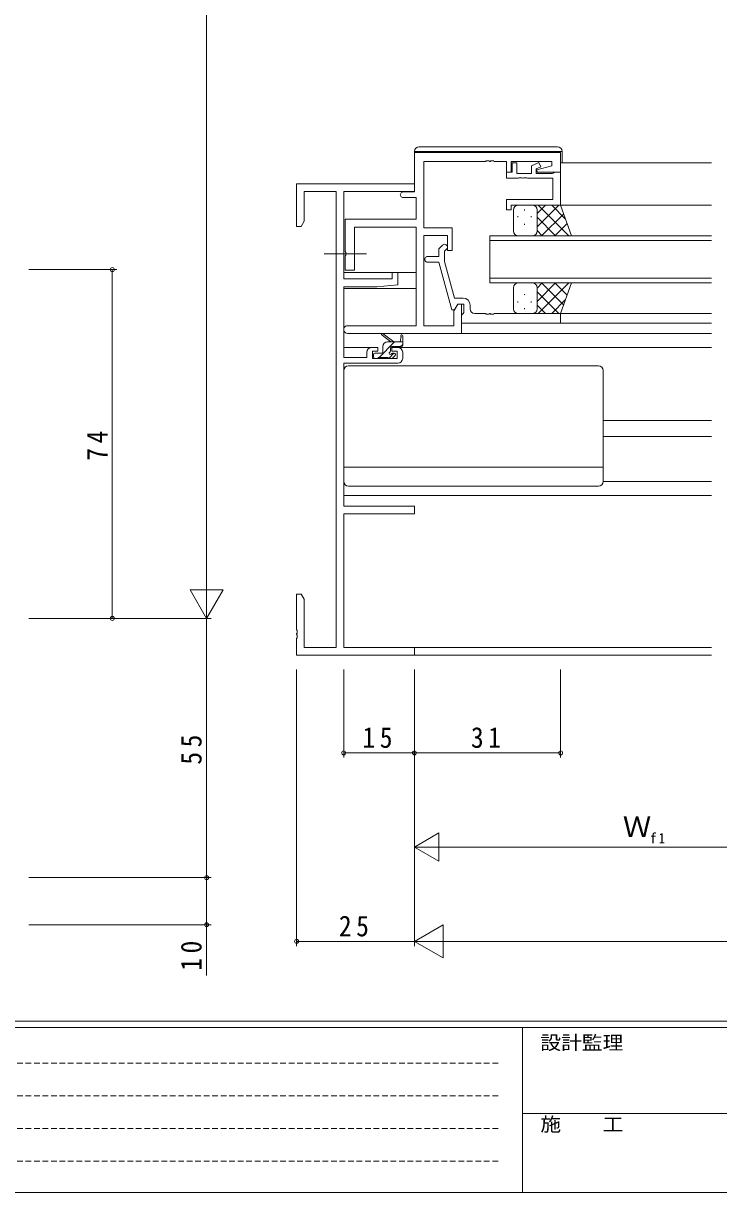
# Model space of a CAD drawing. Units: millimetres on the paper. Extents: x -420 to 373, y -297 to 267.
# Drawn here: x -266 to -118.5, y -297 to -48.9 of the extents above; entities that cross this region are included whole.
import ezdxf
from ezdxf.enums import TextEntityAlignment as Align

# ---------------------------------------------------------------- set-up
doc = ezdxf.new("R2010")
doc.units = ezdxf.units.MM
doc.linetypes.add('CHAIN2', pattern=[12, 9, -1, 1, -1])
doc.linetypes.add('DASHED1', pattern=[1.8, 1.2, -0.6])
for name, color, linetype, lineweight in [('0-1_YKK_ZWAK', 7, 'Continuous', 9), ('0-3_YKK_11', 7, 'Continuous', 9), ('0-4_YKK_12', 2, 'Continuous', 9), ('0-5_YKK_13', 4, 'Continuous', 9), ('0-7_YKK_D', 6, 'Continuous', 9)]:
    doc.layers.add(name, color=color, linetype=linetype, lineweight=lineweight)
doc.styles.add('ＭＳ ゴシック', font='')
doc.styles.get('ＭＳ ゴシック').set_extended_font_data('MS Gothic')

msp = doc.modelspace()

# ---------------------------------------------------------------- linework, layer by layer
at = {"layer": '0-1_YKK_ZWAK'}
for p, q in [((352.3, -260.6), (-417.7, -260.6)), ((314.5, -262), (-417.7, -262)), ((-160.1, -262), (-160.1, -297)), ((-160.1, -280.199), (-31.3, -280.199)), ((-417.7, -297), (314.5, -297))]:
    msp.add_line(p, q, dxfattribs=at)
at = {"layer": '0-1_YKK_ZWAK', "linetype": 'DASHED1'}
for p, q in [((-413.101, -269.512), (-164.909, -269.512)), ((-413.101, -276.441), (-164.909, -276.441)), ((-413.101, -283.37), (-164.909, -283.37)), ((-413.101, -290.298), (-164.909, -290.298))]:
    msp.add_line(p, q, dxfattribs=at)
at = {"layer": '0-3_YKK_11'}
for p, q in [((-183.025, -84.7), (-183.025, -76.3)), ((-183.025, -76.3), (-152.025, -76.3)), ((-152.025, -76.3), (-152.025, -80.5)), ((-181.025, -78.2), (-181.025, -92.3)), ((-167.983, -78.2), (-181.025, -78.2)), ((-167.8, -78.08), (-167.983, -78.2)), ((-167.25, -78.08), (-167.8, -78.08)), ((-167.067, -78.2), (-167.25, -78.08)), ((-166.983, -78.2), (-167.067, -78.2)), ((-166.8, -78.08), (-166.983, -78.2)), ((-166.25, -78.08), (-166.8, -78.08)), ((-166.066, -78.2), (-166.25, -78.08)), ((-163.525, -78.2), (-166.066, -78.2)), ((-163.525, -80.5), (-163.525, -78.2)), ((-162.525, -78.2), (-162.525, -80.5)), ((-153.925, -78.2), (-162.525, -78.2)), ((-162.325, -78.5), (-162.325, -80.5)), ((-161.325, -78.5), (-162.325, -78.5)), ((-161.325, -80.8), (-161.325, -78.5)), ((-156.636, -78.422), (-158.225, -79.163)), ((-158.225, -79.163), (-158.225, -80.8)), ((-157.225, -79.8), (-156.213, -79.328)), ((-157.054, -79.977), (-153.925, -79.139)), ((-156.213, -79.328), (-156.636, -78.422)), ((-153.925, -79.139), (-153.925, -78.2)), ((-162.525, -80.5), (-163.525, -80.5)), ((-163.525, -80.5), (-163.525, -81.8)), ((-162.325, -80.5), (-163.525, -80.5)), ((-163.525, -81.8), (-160.983, -81.8)), ((-158.225, -80.8), (-161.325, -80.8)), ((-160.983, -81.8), (-160.8, -81.68)), ((-160.8, -81.68), (-160.25, -81.68)), ((-160.25, -81.68), (-160.067, -81.8)), ((-160.067, -81.8), (-159.983, -81.8)), ((-159.983, -81.8), (-159.8, -81.68)), ((-159.8, -81.68), (-159.25, -81.68)), ((-159.25, -81.68), (-159.067, -81.8)), ((-159.067, -81.8), (-153.655, -81.8)), ((-157.225, -80.8), (-157.225, -79.8)), ((-153.813, -80.8), (-157.225, -80.8)), ((-156.985, -80.5), (-157.054, -79.977)), ((-152.025, -80.5), (-156.985, -80.5)), ((-153.63, -80.68), (-153.813, -80.8)), ((-153.655, -81.8), (-153.655, -86.3)), ((-153.355, -80.5), (-153.63, -80.68)), ((-152.025, -80.5), (-153.355, -80.5)), ((-152.025, -87.5), (-152.025, -80.5)), ((-208.025, -83), (-183.025, -83)), ((-208.025, -92), (-208.025, -83)), ((-183.025, -83), (-183.025, -84.63)), ((-206.395, -84.63), (-206.395, -90.909)), ((-199.655, -84.63), (-206.395, -84.63)), ((-199.655, -181.37), (-199.655, -84.63)), ((-198.025, -84.63), (-198.025, -103.1)), ((-183.025, -84.63), (-198.025, -84.63)), ((-185.425, -84.7), (-183.025, -84.7)), ((-182.655, -85.9), (-185.425, -85.9)), ((-182.655, -90.5), (-182.655, -85.9)), ((-163.525, -86.3), (-163.525, -88.5)), ((-153.655, -86.3), (-163.525, -86.3)), ((-163.525, -88.5), (-162.525, -88.5)), ((-162.525, -88.5), (-162.525, -87.5)), ((-162.525, -87.5), (-152.025, -87.5)), ((-206.395, -90.909), (-207.025, -92)), ((-197.725, -90.5), (-182.655, -90.5)), ((-197.725, -97.341), (-197.725, -90.5)), ((-207.025, -92), (-208.025, -92)), ((-195.725, -92.13), (-195.725, -101.3)), ((-182.655, -92.13), (-195.725, -92.13)), ((-182.655, -113.07), (-182.655, -92.13)), ((-181.025, -92.3), (-175.025, -92.3)), ((-181.025, -93.93), (-181.025, -113.07)), ((-176.025, -93.93), (-181.025, -93.93)), ((-176.025, -97.1), (-176.025, -93.93)), ((-175.025, -92.3), (-175.025, -97.1)), ((-177.049, -95.975), (-177.825, -96.751)), ((-197.605, -97.525), (-197.725, -97.341)), ((-197.725, -98.258), (-197.605, -98.075)), ((-197.725, -101.3), (-197.725, -98.258)), ((-197.605, -98.075), (-197.605, -97.525)), ((-177.825, -98.4), (-180.225, -98.4)), ((-177.825, -96.751), (-177.825, -98.4)), ((-176.625, -97.248), (-176.2, -96.824)), ((-176.625, -99.438), (-176.625, -97.248)), ((-175.025, -97.1), (-176.025, -97.1)), ((-195.725, -101.3), (-197.725, -101.3)), ((-180.225, -99.6), (-177.824, -99.6)), ((-177.824, -99.6), (-175.118, -109.7)), ((-174.545, -107.2), (-176.625, -99.438)), ((-198.025, -103.1), (-187.725, -103.1)), ((-187.725, -101.8), (-186.525, -101.8)), ((-187.725, -103.1), (-187.725, -101.8)), ((-186.525, -101.8), (-186.525, -104.406)), ((-198.025, -104.8), (-198.025, -119.8)), ((-191.025, -104.8), (-198.025, -104.8)), ((-186.525, -104.406), (-191.025, -104.8)), ((-174.655, -109.937), (-173.825, -108.5)), ((-172.725, -107.2), (-174.545, -107.2)), ((-174.518, -109.7), (-173.825, -108.5)), ((-173.825, -108.5), (-172.525, -108.5)), ((-173.825, -108.5), (-173.025, -108.5)), ((-173.025, -108.5), (-173.025, -114.7)), ((-172.525, -108.5), (-172.525, -110.3)), ((-171.225, -109.5), (-171.225, -108.7)), ((-175.118, -109.7), (-174.518, -109.7)), ((-174.655, -113.07), (-174.655, -109.937)), ((-172.725, -110.5), (-173.025, -110.8)), ((-173.025, -110.8), (-173.025, -112.5)), ((-172.525, -110.3), (-172.725, -110.5)), ((-167.983, -110.5), (-170.225, -110.5)), ((-167.8, -110.62), (-167.983, -110.5)), ((-167.25, -110.62), (-167.8, -110.62)), ((-167.067, -110.5), (-167.25, -110.62)), ((-166.983, -110.5), (-167.067, -110.5)), ((-166.8, -110.62), (-166.983, -110.5)), ((-166.25, -110.62), (-166.8, -110.62)), ((-166.066, -110.5), (-166.25, -110.62)), ((-152.025, -110.5), (-166.066, -110.5)), ((-152.025, -112.5), (-152.025, -110.5)), ((-197.21, -113.07), (-182.655, -113.07)), ((-181.025, -113.07), (-174.655, -113.07)), ((-173.025, -112.5), (-152.025, -112.5)), ((-173.025, -114.7), (-197.21, -114.7)), ((-193.125, -119.8), (-193.125, -118.7)), ((-192.125, -117.7), (-190.825, -117.7)), ((-191.925, -118.5), (-191.925, -120)), ((-190.825, -118.5), (-191.925, -118.5)), ((-190.825, -117.7), (-190.825, -118.5)), ((-187.825, -117.7), (-186.525, -117.7)), ((-187.825, -118.5), (-187.825, -117.7)), ((-186.725, -118.5), (-187.825, -118.5)), ((-186.725, -120), (-186.725, -118.5)), ((-185.525, -118.7), (-185.525, -120)), ((-198.025, -119.8), (-193.125, -119.8)), ((-198.025, -121), (-198.025, -151.37)), ((-186.525, -121), (-198.025, -121)), ((-191.925, -120), (-186.725, -120)), ((-198.025, -151.37), (-183.025, -151.37)), ((-198.025, -153), (-198.025, -181.37)), ((-183.025, -153), (-198.025, -153)), ((-183.025, -151.37), (-183.025, -153)), ((-208.025, -170), (-207.025, -170)), ((-208.025, -177.542), (-208.025, -170)), ((-207.025, -170), (-206.395, -171.091)), ((-206.395, -171.091), (-206.395, -181.37)), ((-207.905, -177.725), (-208.025, -177.542)), ((-208.025, -178.458), (-207.905, -178.275)), ((-208.025, -178.542), (-208.025, -178.458)), ((-207.905, -178.725), (-208.025, -178.542)), ((-207.905, -178.275), (-207.905, -177.725)), ((-208.025, -179.458), (-207.905, -179.275)), ((-208.025, -183), (-208.025, -179.458)), ((-207.905, -179.275), (-207.905, -178.725)), ((-183.025, -183), (-208.025, -183)), ((-206.395, -181.37), (-199.655, -181.37)), ((-198.025, -181.37), (-183.025, -181.37)), ((-183.025, -181.37), (-183.025, -183))]:
    msp.add_line(p, q, dxfattribs=at)
for centre, radius, start, end in [((-185.425, -85.3), 0.6, 89.99998, 270), ((-176.625, -96.4), 0.6, 314.99998, 135), ((-180.225, -99), 0.6, 89.99998, 270), ((-172.725, -108.7), 1.5, 0, 89.99998), ((-170.225, -109.5), 1, 180, 269.99998), ((-197.21, -113.885), 0.815, 89.99998, 270), ((-192.125, -118.7), 1, 90, 179.99998), ((-186.525, -118.7), 1, 0, 89.99998), ((-186.525, -120), 1, 270, 359.99998)]:
    msp.add_arc(centre, radius, start, end, dxfattribs=at)
at = {"layer": '0-4_YKK_12'}
for p, q in [((-152.025, -78.499), (-120.025, -78.499)), ((-152.525, -87.5), (-120.025, -87.5)), ((-167.024, -94), (-120.025, -94)), ((-167.024, -104), (-167.024, -94)), ((-120.025, -95), (-167.024, -95)), ((-198.025, -101.8), (-182.655, -101.8)), ((-167.024, -103), (-120.025, -103)), ((-120.025, -104), (-167.024, -104)), ((-198.025, -105.2), (-182.655, -105.2)), ((-152.525, -110.5), (-120.025, -110.499)), ((-152.325, -112.5), (-120.025, -112.5)), ((-173.325, -114.7), (-120.025, -114.7)), ((-198.025, -117.7), (-192.125, -117.7)), ((-186.525, -117.7), (-120.025, -117.7)), ((-143.025, -133.2), (-120.025, -133.2)), ((-143.025, -136.6), (-120.025, -136.6)), ((-198.025, -149.1), (-120.025, -149.1)), ((-197.725, -181.37), (-120.025, -181.37)), ((-183.325, -183), (-120.025, -183))]:
    msp.add_line(p, q, dxfattribs=at)
at = {"layer": '0-5_YKK_13'}
for p, q in [((-152.725, -75.1), (-182.025, -75.1)), ((-151.725, -76.1), (-151.725, -78.499)), ((-162.025, -93), (-162.025, -88.5)), ((-161.025, -87.5), (-158.025, -87.5)), ((-159.661, -88.42), (-159.661, -88.62)), ((-152.025, -87.5), (-158.025, -87.5)), ((-157.025, -89.292), (-155.233, -87.5)), ((-157.025, -92.12), (-152.405, -87.5)), ((-157.025, -88.5), (-157.025, -92.1)), ((-157.025, -88.9), (-157.025, -93)), ((-156.757, -87.5), (-150.256, -94)), ((-156.076, -94), (-151.38, -89.304)), ((-153.928, -87.5), (-150.967, -90.46)), ((-149.703, -94), (-152.025, -87.5)), ((-161.076, -89.835), (-161.076, -90.035)), ((-159.661, -91.45), (-159.661, -91.65)), ((-158.246, -89.835), (-158.246, -90.035)), ((-157.025, -90.06), (-153.085, -94)), ((-153.248, -94), (-150.636, -91.388)), ((-158.025, -94), (-161.025, -94)), ((-158.246, -94), (-149.703, -94)), ((-157.025, -92.888), (-155.913, -94)), ((-158.025, -104), (-161.025, -104)), ((-158.246, -104), (-149.703, -104)), ((-157.025, -105.112), (-155.913, -104)), ((-157.025, -107.94), (-153.085, -104)), ((-156.757, -110.5), (-150.257, -104)), ((-156.076, -104), (-151.38, -108.696)), ((-153.248, -104), (-150.636, -106.612)), ((-149.703, -104), (-152.025, -110.5)), ((-162.025, -105), (-162.025, -109.5)), ((-159.661, -106.55), (-159.661, -106.35)), ((-157.025, -109.1), (-157.025, -105.001)), ((-157.025, -105.88), (-152.405, -110.5)), ((-157.025, -109.5), (-157.025, -105.9)), ((-161.076, -108.165), (-161.076, -107.965)), ((-158.246, -108.165), (-158.246, -107.965)), ((-157.025, -108.709), (-155.233, -110.5)), ((-153.928, -110.5), (-150.967, -107.54)), ((-161.025, -110.5), (-158.025, -110.5)), ((-159.661, -109.58), (-159.661, -109.38)), ((-152.025, -110.5), (-158.025, -110.5)), ((-187.23, -116.5), (-190.53, -119.8)), ((-188.025, -116.5), (-189.844, -115.099)), ((-187.425, -116.5), (-189.643, -114.817)), ((-188.725, -116.5), (-185.525, -116.5)), ((-185.825, -115.374), (-186.023, -116.5)), ((-185.525, -117.2), (-185.525, -115.2)), ((-190.025, -118.9), (-191.425, -118.9)), ((-189.725, -118.6), (-189.725, -117.5)), ((-187.385, -118.9), (-188.478, -119.993)), ((-188.125, -118.439), (-188.125, -117.8)), ((-187.825, -117.5), (-185.825, -117.5)), ((-187.325, -118.9), (-187.664, -118.9)), ((-185.525, -117.04), (-185.985, -117.5)), ((-191.725, -119.2), (-191.725, -119.7)), ((-191.425, -120), (-190.925, -120)), ((-190.725, -119.8), (-188.625, -119.8)), ((-188.425, -120), (-187.825, -120)), ((-187.613, -119.912), (-187.113, -119.412)), ((-198.025, -146.1), (-198.025, -122.6)), ((-197.025, -121.6), (-144.025, -121.6)), ((-143.025, -146.1), (-143.025, -122.6)), ((-198.025, -143.06), (-143.025, -143.06)), ((-143.025, -146.099), (-120.025, -146.099)), ((-197.025, -147.1), (-144.025, -147.1))]:
    msp.add_line(p, q, dxfattribs=at)
at = {"layer": '0-5_YKK_13', "linetype": 'CHAIN2'}
msp.add_line((-202.155, -97.8), (-193.225, -97.8), dxfattribs=at)
at = {"layer": '0-5_YKK_13'}
for points in [[(-183.025, -76.8), (-183.025, -76.1), (-182.525, -76.1)], [(-182.525, -76.1), (-152.225, -76.1), (-151.725, -76.1)]]:
    msp.add_lwpolyline(points, dxfattribs=at)
for centre, radius, start, end in [((-182.025, -76.1), 1, 90, 180), ((-152.725, -76.1), 1, 0, 90), ((-161.025, -88.5), 1, 90.00157, 180.00157), ((-158.025, -88.5), 1, 0.00157, 90.00157), ((-158.025, -88.5), 1, 0.00157, 90.00157), ((-161.025, -93), 1, 180.00157, 270.00157), ((-158.025, -93), 1, 270.00157, 0.00157), ((-161.025, -105), 1, 90, 180), ((-158.025, -105), 1, 0, 90), ((-161.025, -109.5), 1, 180, 270), ((-158.025, -109.5), 1, 270, 0), ((-158.025, -109.5), 1, 270, 0), ((-189.825, -114.9), 0.2, 24.41711, 264.41711), ((-188.725, -117.5), 1, 90, 180), ((-185.725, -115.2), 0.2, 0, 239.99998), ((-191.425, -119.2), 0.3, 90, 180), ((-190.025, -118.6), 0.3, 270, 0), ((-188.125, -118.9), 0.25, 123.05573, 326.94426), ((-188.425, -118.439), 0.3, 303.05573, 0), ((-187.825, -117.8), 0.3, 90, 180), ((-187.664, -119.2), 0.3, 90, 146.94426), ((-187.325, -119.2), 0.3, 314.99998, 90), ((-185.825, -117.2), 0.3, 270, 0), ((-191.425, -119.7), 0.3, 180, 270), ((-190.925, -119.8), 0.2, 270, 0), ((-188.425, -119.8), 0.2, 180, 270), ((-187.825, -119.7), 0.3, 270, 314.99998), ((-197.025, -122.6), 1, 90, 180), ((-144.025, -122.6), 1, 0, 90), ((-197.025, -146.1), 1, 180, 270), ((-144.025, -146.1), 1, 270, 0)]:
    msp.add_arc(centre, radius, start, end, dxfattribs=at)
at = {"layer": '0-7_YKK_D'}
for p, q in [((-227.112, 217.824), (-227.112, -168.176)), ((-264.81, -101.176), (-246.112, -101.176)), ((-247.112, -175.176), (-247.112, -101.176)), ((-227.112, -175.176), (-227.112, -163.052)), ((-223.612, -169.114), (-230.612, -169.114)), ((-227.112, -175.176), (-230.612, -169.114)), ((-227.112, -175.176), (-223.612, -169.114)), ((-264.81, -175.176), (-226.112, -175.176)), ((-264.81, -175.176), (-246.112, -175.176)), ((-264.81, -175.176), (-226.112, -175.176)), ((-227.112, -175.176), (-227.112, -230.176)), ((-208.025, -186), (-208.025, -244.7)), ((-198.025, -186), (-198.025, -204.7)), ((-183.025, -186), (-183.025, -224.7)), ((-183.025, -186), (-183.025, -204.7)), ((-183.025, -186), (-183.025, -244.7)), ((-183.025, -186), (-183.025, -244.7)), ((-183.025, -186), (-183.025, -204.7)), ((-152.025, -186), (-152.025, -204.7)), ((-198.025, -203.7), (-183.025, -203.7)), ((-183.025, -203.7), (-152.025, -203.7)), ((-183.025, -223.7), (-177.829, -220.7)), ((-177.829, -226.7), (-177.829, -220.7)), ((-183.025, -223.7), (-172.633, -223.7)), ((-183.025, -223.7), (-177.829, -226.7)), ((-177.025, -223.7), (-91.025, -223.7)), ((-264.81, -230.176), (-226.112, -230.176)), ((-264.81, -230.176), (-226.112, -230.176)), ((-227.112, -230.176), (-227.112, -240.176)), ((-264.81, -240.176), (-226.112, -240.176)), ((-227.112, -240.176), (-227.112, -250.916)), ((-183.025, -243.7), (-176.963, -240.2)), ((-176.963, -247.2), (-176.963, -240.2)), ((-183.025, -243.7), (-208.025, -243.7)), ((-183.025, -243.7), (-170.9, -243.7)), ((-183.025, -243.7), (-176.963, -247.2)), ((-176.025, -243.7), (296.975, -243.7))]:
    msp.add_line(p, q, dxfattribs=at)
for centre in [(-247.112, -101.176), (-247.112, -175.176), (-198.025, -203.7), (-183.025, -203.7), (-183.025, -203.7), (-152.025, -203.7), (-227.112, -230.176), (-227.112, -230.176), (-227.112, -240.176), (-208.025, -243.7)]:
    msp.add_circle(centre, 0.425, dxfattribs=at)

# ---------------------------------------------------------------- texts
at = {"layer": '0-1_YKK_ZWAK', "style": 'ＭＳ ゴシック', "width": 1.1}
for s, p in [('設計監理', (-156.331, -267.533)), ('施\u3000\u3000工', (-156.331, -284.854))]:
    msp.add_text(s, height=2.933, dxfattribs=at).set_placement(p, align=Align.BOTTOM_LEFT)
at = {"layer": '0-7_YKK_D', "color": 3, "style": 'ＭＳ ゴシック'}
msp.add_text('Ｗ', height=4.399, dxfattribs=at).set_placement((-138.825, -222.9), align=Align.BOTTOM_LEFT)
at = {"layer": '0-7_YKK_D', "color": 3, "char_height": 4.399, "attachment_point": 7, "rotation": 90, "style": 'ＭＳ ゴシック'}
for s, insert in [('\\T1.36;\\W0.9;74', (-248.112, -141.696)), ('\\T1.36;\\W0.9;55', (-228.112, -206.196)), ('\\T1.36;\\W0.9;10', (-228.112, -249.916))]:
    msp.add_mtext(s, dxfattribs=dict(at, insert=insert))
at = {"layer": '0-7_YKK_D', "color": 3, "char_height": 4.399, "attachment_point": 7, "style": 'ＭＳ ゴシック'}
for s, insert in [('\\T1.36;\\W0.9;15', (-194.045, -202.7)), ('\\T1.36;\\W0.9;31', (-171.045, -202.7)), ('\\T1.36;\\W0.9;25', (-199.045, -242.7))]:
    msp.add_mtext(s, dxfattribs=dict(at, insert=insert))
at = {"layer": '0-7_YKK_D', "color": 7, "insert": (-133.065, -222.9), "char_height": 2.199, "attachment_point": 7, "style": 'ＭＳ ゴシック'}
msp.add_mtext('\\T1.36;\\W0.9;f1', dxfattribs=at)

doc.saveas('drawing.dxf')
